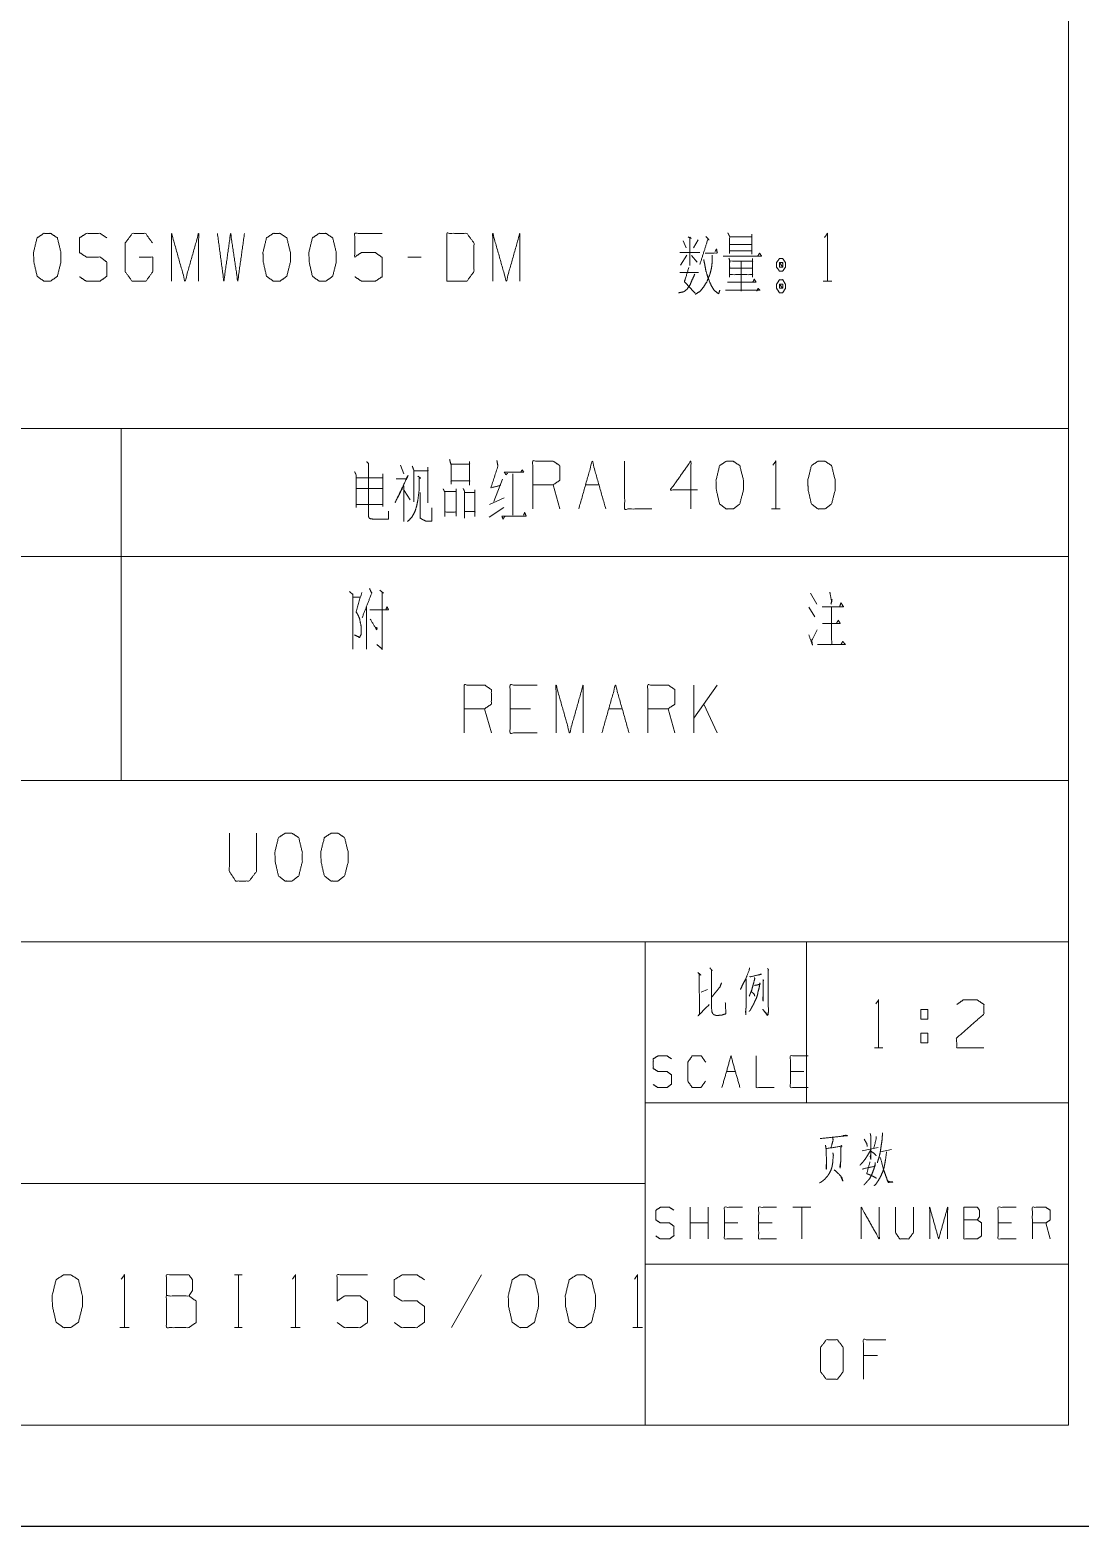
# Model space of a CAD drawing. Header units: millimetres. Extents: x 2210 to 79821, y -19430 to 2344.
# Drawn here: x 4949.9 to 5002, y 1492.8 to 1567.1 of the extents above; entities that cross this region are included whole.
import ezdxf

# ---------------------------------------------------------------- set-up
doc = ezdxf.new("R2010")
doc.units = ezdxf.units.MM
doc.layers.add('101', color=7, linetype='Continuous', true_color=0xffffff)

msp = doc.modelspace()

# ---------------------------------------------------------------- linework, layer by layer
msp.add_line((2209.782, 1492.822), (13049.157, 1492.822))
at = {"layer": '101', "color": 133, "linetype": 'Continuous', "lineweight": 18}
for p, q in [((5001.467, 1497.822), (5001.467, 1784.822)), ((4821.467, 1529.822), (5001.467, 1529.822)), ((4821.467, 1521.822), (5001.467, 1521.822)), ((4980.467, 1521.822), (4980.467, 1497.822)), ((4988.467, 1521.822), (4988.467, 1513.822)), ((4980.467, 1513.822), (5001.467, 1513.822)), ((4871.467, 1509.822), (4980.467, 1509.822)), ((4980.467, 1505.822), (5001.467, 1505.822)), ((4611.467, 1497.822), (5001.467, 1497.822)), ((4821.467, 1497.822), (5001.467, 1497.822)), ((4586.467, 1492.822), (5006.467, 1492.822))]:
    msp.add_line(p, q, dxfattribs=at)
at = {"layer": '101', "color": 72, "linetype": 'Continuous', "lineweight": 18}
for p, q in [((4982.35, 1556.601), (4982.509, 1556.251)), ((4983.092, 1556.651), (4982.862, 1556.251)), ((4969.363, 1555.801), (4968.691, 1555.801)), ((4982.544, 1555.901), (4982.226, 1555.401)), ((4982.774, 1555.876), (4983.057, 1555.551)), ((4982.191, 1555.026), (4983.11, 1555.026)), ((4989.303, 1554.601), (4989.727, 1554.601)), ((4924.467, 1547.284), (4954.467, 1547.284)), ((4954.467, 1547.284), (4954.467, 1540.934)), ((4954.467, 1547.284), (5001.467, 1547.284)), ((5001.467, 1547.284), (5001.467, 1540.934)), ((4968.332, 1545.472), (4968.492, 1545.047)), ((4966.144, 1544.847), (4967.417, 1544.847)), ((4967.452, 1545.047), (4967.452, 1543.422)), ((4973.398, 1544.772), (4972.956, 1543.672)), ((4973.911, 1545.047), (4973.911, 1542.997)), ((4976.24, 1543.297), (4975.904, 1544.497)), ((4977.509, 1544.497), (4978.181, 1544.497)), ((4966.144, 1544.322), (4967.417, 1544.322)), ((4968.509, 1544.222), (4968.81, 1543.747)), ((4972.744, 1543.522), (4973.469, 1543.847)), ((4966.162, 1543.522), (4967.417, 1543.522)), ((4972.726, 1542.897), (4973.451, 1543.372)), ((4986.739, 1543.297), (4987.163, 1543.297)), ((4924.467, 1540.934), (4954.467, 1540.934)), ((4954.467, 1540.934), (4954.467, 1529.822)), ((4954.467, 1540.934), (5001.467, 1540.934)), ((5001.467, 1540.934), (5001.467, 1529.822)), ((4967.311, 1539.272), (4967.488, 1539.122)), ((4965.985, 1538.922), (4966.339, 1538.922)), ((4988.679, 1539.122), (4988.98, 1538.572)), ((4966.639, 1538.422), (4966.639, 1536.347)), ((4988.591, 1538.422), (4988.891, 1537.947)), ((4984.045, 1534.559), (4982.878, 1532.909)), ((4982.878, 1532.184), (4982.878, 1534.559)), ((4972.839, 1532.184), (4972.503, 1533.384)), ((4974.78, 1533.384), (4973.772, 1533.384)), ((4978.661, 1533.384), (4979.333, 1533.384)), ((4981.945, 1532.184), (4981.609, 1533.384)), ((4984.045, 1532.184), (4983.373, 1533.609)), ((4924.467, 1529.822), (4954.467, 1529.822)), ((4954.467, 1529.822), (5001.467, 1529.822)), ((4983.246, 1519.319), (4983.568, 1519.443)), ((4994.152, 1517.285), (4994.488, 1517.285)), ((4994.152, 1517.285), (4994.152, 1516.81)), ((4991.84, 1516.56), (4992.264, 1516.56)), ((4984.504, 1515.379), (4984.948, 1515.379)), ((4988.343, 1515.379), (4987.676, 1515.379)), ((4991.244, 1511.451), (4992.034, 1511.616)), ((4992.151, 1511.389), (4992.693, 1511.513)), ((4982.706, 1507.071), (4982.706, 1508.644)), ((4983.596, 1507.071), (4983.596, 1508.644)), ((4988.687, 1508.644), (4987.798, 1508.644)), ((4988.243, 1508.644), (4988.243, 1507.071)), ((4983.596, 1507.865), (4982.706, 1507.865)), ((4985.071, 1507.865), (4984.403, 1507.865)), ((4986.768, 1507.865), (4986.1, 1507.865)), ((4998.648, 1507.865), (4997.981, 1507.865)), ((5000.568, 1507.071), (5000.346, 1507.865)), ((4960.1, 1505.291), (4960.47, 1505.291)), ((4960.295, 1505.291), (4960.295, 1502.669)), ((4972.351, 1505.291), (4970.868, 1502.669)), ((4954.403, 1502.669), (4954.872, 1502.669)), ((4960.1, 1502.669), (4960.47, 1502.669)), ((4962.889, 1502.669), (4963.358, 1502.669)), ((4979.861, 1502.669), (4980.33, 1502.669)), ((4991.99, 1501.285), (4991.302, 1501.285))]:
    msp.add_line(p, q, dxfattribs=at)
for points, knots in [([(4970.632, 1554.601), (4971.621, 1554.601), (4971.975, 1555.076), (4971.975, 1556.501), (4971.621, 1556.976), (4970.632, 1556.976), (4970.632, 1554.601)], [0, 0, 0.142134, 0.22716, 0.43179, 0.516817, 0.65895, 1, 1]), ([(4950.974, 1554.601), (4951.31, 1554.851), (4951.487, 1555.551), (4951.487, 1556.026), (4951.31, 1556.751), (4950.974, 1556.976), (4950.638, 1556.976), (4950.302, 1556.751), (4950.126, 1556.026), (4950.143, 1555.551), (4950.302, 1554.851), (4950.638, 1554.601), (4950.974, 1554.601)], [0, 0, 0.067524, 0.18397, 0.260583, 0.380943, 0.446139, 0.500302, 0.565504, 0.685863, 0.762529, 0.878308, 0.945837, 1, 1]), ([(4952.402, 1554.826), (4952.738, 1554.601), (4953.427, 1554.601), (4953.763, 1554.851), (4953.763, 1555.551), (4953.427, 1555.801), (4952.756, 1555.801), (4952.402, 1556.026), (4952.402, 1556.751), (4952.756, 1556.976), (4953.427, 1556.976), (4953.763, 1556.751)], [0, 0, 0.068035, 0.184054, 0.254518, 0.372335, 0.442798, 0.555847, 0.62637, 0.748394, 0.818917, 0.931965, 1, 1]), ([(4955.368, 1555.801), (4956.04, 1555.801), (4956.04, 1555.076), (4955.704, 1554.601), (4955.014, 1554.601), (4954.679, 1555.076), (4954.679, 1556.501), (4955.032, 1556.976), (4955.686, 1556.976), (4956.022, 1556.501)], [0, 0, 0.103298, 0.214797, 0.304261, 0.41028, 0.499743, 0.718898, 0.80996, 0.910536, 1, 1]), ([(4956.973, 1554.601), (4956.973, 1556.976), (4957.644, 1554.601), (4958.316, 1556.976), (4958.316, 1554.601)], [0, 0, 0.245192, 0.500001, 0.754808, 1, 1]), ([(4959.249, 1556.976), (4959.567, 1554.601), (4959.903, 1556.976), (4960.257, 1554.601), (4960.593, 1556.976)], [0, 0, 0.249746, 0.499742, 0.750003, 1, 1]), ([(4962.356, 1554.601), (4962.692, 1554.851), (4962.869, 1555.551), (4962.869, 1556.026), (4962.692, 1556.751), (4962.356, 1556.976), (4962.021, 1556.976), (4961.685, 1556.751), (4961.508, 1556.026), (4961.526, 1555.551), (4961.685, 1554.851), (4962.021, 1554.601), (4962.356, 1554.601)], [0, 0, 0.067524, 0.18397, 0.260583, 0.380943, 0.446139, 0.500302, 0.565504, 0.685863, 0.762529, 0.878308, 0.945837, 1, 1]), ([(4964.633, 1554.601), (4964.969, 1554.851), (4965.146, 1555.551), (4965.146, 1556.026), (4964.969, 1556.751), (4964.633, 1556.976), (4964.297, 1556.976), (4963.961, 1556.751), (4963.785, 1556.026), (4963.802, 1555.551), (4963.961, 1554.851), (4964.297, 1554.601), (4964.633, 1554.601)], [0, 0, 0.067524, 0.183969, 0.260581, 0.38094, 0.446136, 0.500306, 0.565502, 0.68586, 0.762526, 0.878306, 0.94583, 1, 1]), ([(4966.061, 1554.826), (4966.397, 1554.601), (4967.086, 1554.601), (4967.422, 1554.826), (4967.422, 1555.776), (4967.086, 1556.026), (4966.397, 1556.026), (4966.061, 1555.801), (4966.061, 1556.976), (4967.422, 1556.976)], [0, 0, 0.062226, 0.168346, 0.230572, 0.376815, 0.441263, 0.547383, 0.60961, 0.790489, 1, 1]), ([(4972.908, 1554.601), (4972.908, 1556.976), (4973.58, 1554.601), (4974.251, 1556.976), (4974.251, 1554.601)], [0, 0, 0.245192, 0.499999, 0.754808, 1, 1]), ([(4982.597, 1556.801), (4982.756, 1556.726), (4982.686, 1556.776), (4982.686, 1555.376), (4982.686, 1556.026), (4982.191, 1556.026), (4983.181, 1556.026)], [0, 0, 0.046316, 0.069128, 0.437818, 0.608996, 0.739327, 1, 1]), ([(4983.481, 1556.826), (4983.64, 1556.651), (4983.587, 1556.701), (4983.181, 1555.426)], [0, 0, 0.14354, 0.187781, 1, 1]), ([(4984.573, 1557.001), (4984.662, 1556.826), (4984.662, 1555.976), (4984.662, 1556.101), (4985.758, 1556.101), (4985.758, 1555.951), (4985.758, 1556.926), (4985.758, 1556.801), (4984.662, 1556.801), (4985.758, 1556.801), (4985.758, 1556.426), (4984.662, 1556.426)], [0, 0, 0.027308, 0.145703, 0.163114, 0.31575, 0.336643, 0.472449, 0.48986, 0.642495, 0.795131, 0.847364, 1, 1]), ([(4989.374, 1556.776), (4989.515, 1556.976), (4989.515, 1554.601)], [0, 0, 0.093488, 1, 1]), ([(4983.799, 1555.901), (4983.799, 1555.601), (4983.764, 1555.276), (4983.676, 1554.926), (4983.534, 1554.576), (4983.375, 1554.326), (4983.198, 1554.101), (4982.951, 1553.951)], [0, 0, 0.134099, 0.280229, 0.441583, 0.610322, 0.742766, 0.870666, 1, 1]), ([(4983.375, 1555.676), (4983.428, 1555.426), (4983.481, 1555.126), (4983.587, 1554.776), (4983.729, 1554.426), (4983.888, 1554.151), (4984.117, 1553.976), (4984.17, 1554.151)], [0, 0, 0.122113, 0.267685, 0.442433, 0.622804, 0.77461, 0.912622, 1, 1]), ([(4983.446, 1556.001), (4984.047, 1556.001), (4984.011, 1556.201), (4983.941, 1556.076)], [0, 0, 0.63414, 0.848459, 1, 1]), ([(4984.344, 1555.851), (4986.235, 1555.851), (4986.146, 1556.001), (4986.058, 1555.851)], [0, 0, 0.844518, 0.922264, 1, 1]), ([(4984.626, 1555.751), (4984.662, 1555.626), (4984.662, 1554.801), (4984.662, 1554.926), (4985.793, 1554.926), (4985.793, 1554.801), (4985.793, 1555.726), (4985.793, 1555.601), (4984.662, 1555.601), (4984.662, 1555.251), (4985.793, 1555.251), (4985.227, 1555.251), (4985.227, 1555.601), (4985.227, 1554.101), (4985.227, 1554.551), (4984.556, 1554.551), (4985.97, 1554.551), (4985.881, 1554.701), (4985.811, 1554.551)], [0, 0, 0.011506, 0.084583, 0.095655, 0.195851, 0.206924, 0.288858, 0.29993, 0.400126, 0.431128, 0.531325, 0.581423, 0.612426, 0.745292, 0.785152, 0.844643, 0.969891, 0.985312, 1, 1]), ([(4987.292, 1555.726), (4987.133, 1555.726), (4986.991, 1555.526), (4986.991, 1555.301), (4987.133, 1555.101), (4987.292, 1555.101), (4987.433, 1555.301), (4987.433, 1555.526), (4987.292, 1555.726)], [0, 0, 0.091011, 0.231136, 0.359862, 0.499986, 0.590997, 0.731136, 0.859862, 1, 1]), ([(4982.933, 1554.951), (4982.792, 1554.651), (4982.703, 1554.426), (4982.544, 1554.201), (4982.385, 1554.076), (4982.12, 1554.026)], [0, 0, 0.251046, 0.434035, 0.642626, 0.795774, 1, 1]), ([(4982.633, 1555.276), (4982.421, 1554.576), (4982.951, 1554.001)], [0, 0, 0.483234, 1, 1]), ([(4987.133, 1555.301), (4987.292, 1555.301), (4987.133, 1555.526), (4987.133, 1555.301)], [0, 0, 0.241161, 0.658901, 1, 1]), ([(4987.292, 1555.301), (4987.292, 1555.526), (4987.133, 1555.526)], [0, 0, 0.585819, 1, 1]), ([(4984.45, 1554.151), (4986.164, 1554.151), (4986.076, 1554.251), (4986.005, 1554.101)], [0, 0, 0.851381, 0.917655, 1, 1]), ([(4987.433, 1554.451), (4987.292, 1554.676), (4987.133, 1554.676), (4986.991, 1554.451), (4986.991, 1554.251), (4987.133, 1554.026), (4987.292, 1554.026), (4987.433, 1554.251), (4987.433, 1554.451)], [0, 0, 0.149208, 0.238521, 0.387716, 0.500002, 0.649195, 0.738509, 0.887714, 1, 1]), ([(4987.133, 1554.451), (4987.133, 1554.251), (4987.292, 1554.251)], [0, 0, 0.556976, 1, 1]), ([(4987.292, 1554.451), (4987.133, 1554.451), (4987.292, 1554.251), (4987.292, 1554.451)], [0, 0, 0.258824, 0.674604, 1, 1]), ([(4966.056, 1545.147), (4966.127, 1544.997), (4966.127, 1543.372)], [0, 0, 0.092597, 1, 1]), ([(4966.657, 1545.647), (4966.745, 1545.547), (4966.745, 1542.922), (4966.798, 1542.822), (4966.957, 1542.797), (4967.735, 1542.797), (4967.735, 1543.197)], [0, 0, 0.031698, 0.655157, 0.682037, 0.720284, 0.904996, 1, 1]), ([(4968.916, 1545.422), (4968.986, 1545.247), (4968.986, 1543.647)], [0, 0, 0.105514, 1, 1]), ([(4968.986, 1545.197), (4969.693, 1545.197), (4969.693, 1545.372), (4969.693, 1543.597)], [0, 0, 0.266094, 0.331958, 1, 1]), ([(4970.768, 1545.747), (4970.839, 1545.497), (4970.839, 1544.522), (4970.839, 1544.697), (4971.758, 1544.697), (4971.758, 1544.472), (4971.758, 1545.647), (4971.758, 1545.522), (4970.839, 1545.522)], [0, 0, 0.054432, 0.258706, 0.29537, 0.487932, 0.535072, 0.781249, 0.807438, 1, 1]), ([(4973.115, 1545.697), (4973.168, 1545.422), (4972.815, 1544.347), (4973.31, 1544.472)], [0, 0, 0.145701, 0.734427, 1, 1]), ([(4973.645, 1545.072), (4973.557, 1544.997), (4973.486, 1545.122), (4974.441, 1545.122), (4974.37, 1545.247), (4974.299, 1545.122)], [0, 0, 0.077218, 0.17288, 0.808676, 0.904338, 1, 1]), ([(4974.897, 1543.297), (4974.897, 1545.672), (4975.904, 1545.672), (4976.24, 1545.447), (4976.24, 1544.722), (4975.904, 1544.497), (4974.897, 1544.497)], [0, 0, 0.400951, 0.571036, 0.639278, 0.761673, 0.829915, 1, 1]), ([(4977.173, 1543.297), (4977.845, 1545.672), (4978.517, 1543.297)], [0, 0, 0.499999, 1, 1]), ([(4979.45, 1545.672), (4979.45, 1543.297), (4980.793, 1543.297)], [0, 0, 0.638733, 1, 1]), ([(4983.069, 1544.247), (4981.726, 1544.247), (4982.734, 1545.672), (4982.734, 1543.297)], [0, 0, 0.245869, 0.565295, 1, 1]), ([(4984.833, 1543.297), (4985.169, 1543.547), (4985.346, 1544.247), (4985.346, 1544.722), (4985.169, 1545.447), (4984.833, 1545.672), (4984.498, 1545.672), (4984.162, 1545.447), (4983.985, 1544.722), (4984.003, 1544.247), (4984.162, 1543.547), (4984.498, 1543.297), (4984.833, 1543.297)], [0, 0, 0.067524, 0.18397, 0.260582, 0.380942, 0.446139, 0.500302, 0.565504, 0.685862, 0.762527, 0.878308, 0.945837, 1, 1]), ([(4986.809, 1545.472), (4986.951, 1545.672), (4986.951, 1543.297)], [0, 0, 0.093495, 1, 1]), ([(4989.386, 1543.297), (4989.722, 1543.547), (4989.899, 1544.247), (4989.899, 1544.722), (4989.722, 1545.447), (4989.386, 1545.672), (4989.051, 1545.672), (4988.715, 1545.447), (4988.538, 1544.722), (4988.556, 1544.247), (4988.715, 1543.547), (4989.051, 1543.297), (4989.386, 1543.297)], [0, 0, 0.067525, 0.183972, 0.260585, 0.380946, 0.446143, 0.500306, 0.565503, 0.685864, 0.76253, 0.878312, 0.945837, 1, 1]), ([(4968.12, 1544.797), (4968.615, 1544.797), (4968.704, 1544.947), (4968.067, 1543.622), (4968.492, 1544.447), (4968.492, 1542.672)], [0, 0, 0.102218, 0.138179, 0.441776, 0.633382, 1, 1]), ([(4969.199, 1544.922), (4969.34, 1544.822), (4969.252, 1544.822), (4969.252, 1544.197), (4969.199, 1543.772), (4969.145, 1543.497), (4969.057, 1543.197), (4968.916, 1542.922), (4968.686, 1542.672)], [0, 0, 0.067741, 0.102315, 0.346795, 0.514328, 0.623882, 0.746214, 0.867178, 1, 1]), ([(4969.305, 1544.122), (4969.305, 1542.847), (4969.428, 1542.772), (4969.587, 1542.697), (4969.888, 1542.697), (4969.888, 1543.347)], [0, 0, 0.500781, 0.55761, 0.626688, 0.744702, 1, 1]), ([(4970.45, 1544.297), (4970.538, 1544.122), (4970.538, 1542.922), (4970.538, 1543.147), (4971.086, 1543.147), (4971.086, 1542.947), (4971.086, 1544.297), (4971.086, 1544.172), (4970.538, 1544.172)], [0, 0, 0.044639, 0.317869, 0.369099, 0.493859, 0.539397, 0.84678, 0.87524, 1, 1]), ([(4971.44, 1544.322), (4971.51, 1544.172), (4971.51, 1542.847), (4971.51, 1543.172), (4972.023, 1543.172), (4972.023, 1542.922), (4972.023, 1544.247), (4972.023, 1544.122), (4971.528, 1544.122)], [0, 0, 0.036663, 0.329593, 0.401444, 0.514757, 0.570026, 0.862955, 0.89059, 1, 1]), ([(4973.504, 1542.922), (4973.416, 1542.797), (4973.363, 1542.947), (4974.565, 1542.947), (4974.494, 1543.122), (4974.441, 1542.997)], [0, 0, 0.083253, 0.169787, 0.823494, 0.926146, 1, 1]), ([(4966.798, 1539.347), (4966.904, 1539.122), (4966.427, 1537.897)], [0, 0, 0.159107, 1, 1]), ([(4965.809, 1539.197), (4965.968, 1539.047), (4965.968, 1536.347)], [0, 0, 0.074914, 1, 1]), ([(4966.409, 1539.147), (4966.127, 1538.197), (4966.233, 1538.022), (4966.303, 1537.847), (4966.374, 1537.497), (4966.374, 1537.072), (4966.303, 1536.922), (4966.056, 1537.047)], [0, 0, 0.379822, 0.458229, 0.530553, 0.667378, 0.830233, 0.893776, 1, 1]), ([(4967.417, 1539.172), (4967.417, 1536.347), (4967.152, 1536.572)], [0, 0, 0.890401, 1, 1]), ([(4989.245, 1538.447), (4990.305, 1538.447), (4990.182, 1538.647), (4990.129, 1538.472)], [0, 0, 0.717261, 0.876328, 1, 1]), ([(4989.634, 1539.172), (4989.722, 1538.697), (4989.74, 1538.797), (4989.687, 1538.572)], [0, 0, 0.592181, 0.716658, 1, 1]), ([(4966.816, 1538.297), (4967.735, 1538.297), (4967.664, 1538.447), (4967.611, 1538.322)], [0, 0, 0.752923, 0.888763, 1, 1]), ([(4966.834, 1537.822), (4967.152, 1537.297), (4967.17, 1537.397), (4967.081, 1537.422)], [0, 0, 0.760418, 0.886215, 1, 1]), ([(4989.722, 1538.422), (4989.722, 1536.572), (4989.015, 1536.572), (4990.411, 1536.572), (4990.27, 1536.722), (4990.182, 1536.572)], [0, 0, 0.426906, 0.590047, 0.912256, 0.959823, 1, 1]), ([(4989.263, 1537.622), (4990.146, 1537.622), (4990.058, 1537.772), (4989.97, 1537.647)], [0, 0, 0.729813, 0.873574, 1, 1]), ([(4988.591, 1537.047), (4988.768, 1536.547), (4988.732, 1536.772), (4988.997, 1537.297)], [0, 0, 0.39393, 0.563113, 1, 1]), ([(4971.496, 1532.184), (4971.496, 1534.559), (4972.503, 1534.559), (4972.839, 1534.334), (4972.839, 1533.609), (4972.503, 1533.384), (4971.496, 1533.384)], [0, 0, 0.400952, 0.571031, 0.639278, 0.761674, 0.829922, 1, 1]), ([(4975.116, 1532.184), (4973.772, 1532.184), (4973.772, 1534.559), (4975.116, 1534.559)], [0, 0, 0.26539, 0.73461, 1, 1]), ([(4976.049, 1532.184), (4976.049, 1534.559), (4976.721, 1532.184), (4977.392, 1534.559), (4977.392, 1532.184)], [0, 0, 0.245192, 0.499999, 0.754808, 1, 1]), ([(4980.602, 1532.184), (4980.602, 1534.559), (4981.609, 1534.559), (4981.945, 1534.334), (4981.945, 1533.609), (4981.609, 1533.384), (4980.602, 1533.384)], [0, 0, 0.400951, 0.571036, 0.639278, 0.761673, 0.829915, 1, 1]), ([(4959.841, 1527.21), (4959.841, 1525.31), (4960.159, 1524.835), (4960.831, 1524.835), (4961.184, 1525.31), (4961.184, 1527.21)], [0, 0, 0.337149, 0.438597, 0.557783, 0.662851, 1, 1]), ([(4962.948, 1524.835), (4963.284, 1525.085), (4963.461, 1525.785), (4963.461, 1526.26), (4963.284, 1526.985), (4962.948, 1527.21), (4962.612, 1527.21), (4962.276, 1526.985), (4962.1, 1526.26), (4962.117, 1525.785), (4962.276, 1525.085), (4962.612, 1524.835), (4962.948, 1524.835)], [0, 0, 0.06753, 0.183975, 0.260587, 0.380946, 0.446148, 0.500311, 0.565508, 0.685866, 0.762531, 0.878313, 0.945837, 1, 1]), ([(4965.224, 1524.835), (4965.56, 1525.085), (4965.737, 1525.785), (4965.737, 1526.26), (4965.56, 1526.985), (4965.224, 1527.21), (4964.889, 1527.21), (4964.553, 1526.985), (4964.376, 1526.26), (4964.394, 1525.785), (4964.553, 1525.085), (4964.889, 1524.835), (4965.224, 1524.835)], [0, 0, 0.067525, 0.183972, 0.260585, 0.380946, 0.446143, 0.500306, 0.565503, 0.685864, 0.76253, 0.878312, 0.945837, 1, 1]), ([(4983.085, 1520.292), (4983.231, 1520.167), (4983.143, 1520.209), (4983.173, 1518.222), (4983.085, 1518.139), (4983.641, 1518.698)], [0, 0, 0.060255, 0.090729, 0.71461, 0.752496, 1, 1]), ([(4983.685, 1520.519), (4983.802, 1520.374), (4983.758, 1520.416), (4983.758, 1519.546), (4983.758, 1518.863), (4983.758, 1518.76), (4983.773, 1518.366), (4983.817, 1518.263), (4983.875, 1518.201), (4984.007, 1518.159), (4984.27, 1518.18), (4984.461, 1518.242), (4984.475, 1518.263), (4984.446, 1518.801)], [0, 0, 0.050887, 0.067371, 0.30486, 0.491459, 0.519732, 0.627242, 0.657953, 0.681265, 0.71898, 0.791172, 0.845841, 0.852765, 1, 1]), ([(4985.645, 1520.519), (4985.631, 1520.416), (4985.455, 1519.96), (4985.309, 1519.691), (4985.192, 1519.443)], [0, 0, 0.089072, 0.504979, 0.766001, 1, 1]), ([(4985.485, 1519.96), (4985.47, 1518.201), (4985.455, 1518.325), (4985.455, 1518.346), (4985.47, 1518.532)], [0, 0, 0.841012, 0.900786, 0.910681, 1, 1]), ([(4985.894, 1520.043), (4985.909, 1520.002), (4985.836, 1519.712), (4985.763, 1519.443), (4985.689, 1519.257), (4985.631, 1519.112)], [0, 0, 0.044891, 0.350478, 0.63559, 0.840224, 1, 1]), ([(4985.66, 1520.105), (4985.689, 1520.085), (4985.719, 1520.085), (4986.231, 1520.209), (4986.187, 1520.209), (4986.114, 1520.167)], [0, 0, 0.049781, 0.090425, 0.822292, 0.883256, 1, 1]), ([(4986.538, 1520.499), (4986.597, 1520.416), (4986.567, 1520.395), (4986.582, 1518.346), (4986.582, 1518.325), (4986.567, 1518.201), (4986.538, 1518.159), (4986.304, 1518.47), (4986.538, 1518.18), (4986.567, 1518.263)], [0, 0, 0.031372, 0.042462, 0.676473, 0.682877, 0.721567, 0.737252, 0.857566, 0.97283, 1, 1]), ([(4986.319, 1519.94), (4986.348, 1519.898), (4986.319, 1519.878), (4986.319, 1518.884), (4986.304, 1518.987), (4986.319, 1519.112)], [0, 0, 0.038712, 0.066084, 0.824707, 0.904517, 1, 1]), ([(4983.758, 1519.05), (4984.183, 1519.588), (4984.256, 1519.774)], [0, 0, 0.77398, 1, 1]), ([(4985.894, 1519.65), (4986.187, 1519.712), (4986.158, 1519.774), (4986.128, 1519.546), (4986.07, 1519.339), (4986.041, 1519.174), (4985.982, 1519.008), (4985.909, 1518.863), (4985.836, 1518.698), (4985.763, 1518.573), (4985.689, 1518.429), (4985.631, 1518.366)], [0, 0, 0.158182, 0.194476, 0.315843, 0.429568, 0.518472, 0.611327, 0.697145, 0.792857, 0.869066, 0.954883, 1, 1]), ([(4985.748, 1519.339), (4985.88, 1519.215), (4985.909, 1519.112)], [0, 0, 0.6273, 1, 1]), ([(4991.911, 1518.735), (4992.052, 1518.935), (4992.052, 1516.56)], [0, 0, 0.093487, 1, 1]), ([(4994.152, 1517.985), (4994.152, 1518.46), (4994.488, 1518.46), (4994.488, 1517.985), (4994.152, 1517.985)], [0, 0, 0.292916, 0.5, 0.792916, 1, 1]), ([(4995.934, 1518.71), (4996.252, 1518.935), (4996.941, 1518.935), (4997.277, 1518.71), (4997.277, 1518.235), (4995.916, 1517.035), (4995.934, 1516.56), (4997.277, 1516.56)], [0, 0, 0.069688, 0.192972, 0.265273, 0.350226, 0.674741, 0.759753, 1, 1]), ([(4994.488, 1517.285), (4994.488, 1516.81), (4994.152, 1516.81)], [0, 0, 0.585831, 1, 1]), ([(4988.565, 1514.585), (4987.676, 1514.585), (4987.676, 1516.158), (4988.565, 1516.158)], [0, 0, 0.265388, 0.734612, 1, 1]), ([(4980.875, 1514.734), (4981.097, 1514.585), (4981.554, 1514.585), (4981.776, 1514.75), (4981.776, 1515.214), (4981.554, 1515.379), (4981.109, 1515.379), (4980.875, 1515.529), (4980.875, 1516.009), (4981.109, 1516.158), (4981.554, 1516.158), (4981.776, 1516.009)], [0, 0, 0.068029, 0.184052, 0.254519, 0.372336, 0.442804, 0.555843, 0.62637, 0.748396, 0.818923, 0.931962, 1, 1]), ([(4983.462, 1514.899), (4983.239, 1514.585), (4982.806, 1514.585), (4982.584, 1514.899), (4982.584, 1515.843), (4982.806, 1516.158), (4983.251, 1516.158), (4983.474, 1515.843)], [0, 0, 0.114571, 0.243364, 0.357935, 0.638587, 0.753157, 0.885429, 1, 1]), ([(4984.281, 1514.585), (4984.726, 1516.158), (4985.171, 1514.585)], [0, 0, 0.499998, 1, 1]), ([(4985.978, 1516.158), (4985.978, 1514.585), (4986.868, 1514.585)], [0, 0, 0.638737, 1, 1]), ([(4989.151, 1512.051), (4990.498, 1512.196), (4990.439, 1512.217), (4990.293, 1512.196)], [0, 0, 0.865805, 0.905503, 1, 1]), ([(4989.766, 1512.113), (4989.795, 1511.989), (4989.693, 1511.596)], [0, 0, 0.238945, 1, 1]), ([(4991.331, 1512.03), (4991.463, 1511.803), (4991.492, 1511.658)], [0, 0, 0.640218, 1, 1]), ([(4991.639, 1512.299), (4991.668, 1512.155), (4991.668, 1511.016), (4991.639, 1511.161), (4991.668, 1511.285)], [0, 0, 0.094654, 0.823642, 0.918295, 1, 1]), ([(4991.931, 1512.155), (4991.931, 1512.051), (4991.814, 1511.575)], [0, 0, 0.174306, 1, 1]), ([(4992.239, 1512.341), (4992.239, 1512.217), (4992.224, 1511.989), (4992.18, 1511.699), (4992.136, 1511.389), (4992.078, 1511.14), (4992.005, 1510.913), (4991.99, 1510.85)], [0, 0, 0.081859, 0.232245, 0.425429, 0.632112, 0.800316, 0.957949, 1, 1]), ([(4989.781, 1511.347), (4989.81, 1511.223), (4989.795, 1511.182), (4989.781, 1510.892), (4989.737, 1510.643), (4989.693, 1510.499), (4989.62, 1510.354), (4989.532, 1510.209), (4989.386, 1510.043), (4989.239, 1509.919), (4989.122, 1509.857)], [0, 0, 0.073225, 0.098424, 0.26494, 0.409696, 0.496582, 0.589746, 0.686975, 0.813798, 0.923947, 1, 1]), ([(4989.415, 1511.72), (4989.444, 1511.554), (4989.459, 1511.12), (4989.459, 1510.54), (4989.444, 1510.623), (4989.444, 1510.768)], [0, 0, 0.119124, 0.427226, 0.837796, 0.897358, 1, 1]), ([(4989.444, 1511.554), (4990.234, 1511.678), (4990.19, 1511.72), (4990.176, 1511.368), (4990.176, 1510.995), (4990.161, 1510.768), (4990.147, 1510.581), (4990.132, 1510.664), (4990.161, 1510.85)], [0, 0, 0.351984, 0.378534, 0.533493, 0.697426, 0.797814, 0.880033, 0.917028, 1, 1]), ([(4991.653, 1511.471), (4991.522, 1511.244), (4991.39, 1511.037), (4991.258, 1510.871), (4991.127, 1510.726)], [0, 0, 0.287233, 0.555137, 0.786183, 1, 1]), ([(4991.668, 1511.43), (4991.844, 1511.306), (4991.931, 1511.202)], [0, 0, 0.613114, 1, 1]), ([(4992.444, 1511.389), (4992.4, 1511.037), (4992.356, 1510.788), (4992.312, 1510.581), (4992.253, 1510.395), (4992.136, 1510.147), (4992.034, 1509.96), (4991.917, 1509.795), (4991.829, 1509.712)], [0, 0, 0.194372, 0.332632, 0.448613, 0.555646, 0.70616, 0.822691, 0.933849, 1, 1]), ([(4992.122, 1511.12), (4992.151, 1511.078), (4992.297, 1510.499), (4992.4, 1510.229), (4992.502, 1509.94), (4992.532, 1509.878), (4992.751, 1509.898), (4992.532, 1509.919), (4992.458, 1510.043)], [0, 0, 0.026719, 0.341744, 0.493482, 0.655463, 0.691641, 0.807838, 0.924035, 1, 1]), ([(4989.854, 1510.499), (4990.059, 1510.312), (4990.176, 1510.188), (4990.234, 1510.105), (4990.278, 1509.94), (4990.19, 1510.147)], [0, 0, 0.292982, 0.473564, 0.580848, 0.762106, 1, 1]), ([(4991.244, 1510.54), (4991.873, 1510.685), (4991.888, 1510.871), (4991.888, 1510.788), (4991.814, 1510.54), (4991.712, 1510.271), (4991.61, 1510.064), (4991.492, 1509.94), (4991.39, 1509.815), (4991.317, 1509.753)], [0, 0, 0.304469, 0.392577, 0.431617, 0.55371, 0.68947, 0.798366, 0.878841, 0.95475, 1, 1]), ([(4991.624, 1510.892), (4991.463, 1510.312), (4991.566, 1510.271), (4991.683, 1510.229), (4991.8, 1510.167), (4991.946, 1510.085)], [0, 0, 0.529111, 0.626299, 0.735529, 0.852099, 1, 1]), ([(4980.997, 1507.22), (4981.22, 1507.071), (4981.676, 1507.071), (4981.899, 1507.236), (4981.899, 1507.7), (4981.676, 1507.865), (4981.231, 1507.865), (4980.997, 1508.015), (4980.997, 1508.495), (4981.231, 1508.644), (4981.676, 1508.644), (4981.899, 1508.495)], [0, 0, 0.068036, 0.184055, 0.25452, 0.372334, 0.442799, 0.555845, 0.626371, 0.748393, 0.818918, 0.931964, 1, 1]), ([(4985.293, 1507.071), (4984.403, 1507.071), (4984.403, 1508.644), (4985.293, 1508.644)], [0, 0, 0.265394, 0.734606, 1, 1]), ([(4986.99, 1507.071), (4986.1, 1507.071), (4986.1, 1508.644), (4986.99, 1508.644)], [0, 0, 0.265394, 0.734606, 1, 1]), ([(4991.192, 1507.071), (4991.192, 1508.644), (4992.082, 1507.071), (4992.082, 1508.644)], [0, 0, 0.317573, 0.682427, 1, 1]), ([(4992.889, 1508.644), (4992.889, 1507.385), (4993.1, 1507.071), (4993.545, 1507.071), (4993.779, 1507.385), (4993.779, 1508.644)], [0, 0, 0.337149, 0.438598, 0.557784, 0.662851, 1, 1]), ([(4994.587, 1507.071), (4994.587, 1508.644), (4995.031, 1507.071), (4995.476, 1508.644), (4995.476, 1507.071)], [0, 0, 0.245192, 0.5, 0.754808, 1, 1]), ([(4996.284, 1508.015), (4996.284, 1508.644), (4996.951, 1508.644), (4997.057, 1508.495), (4997.057, 1508.18), (4996.951, 1508.015), (4996.284, 1508.015), (4996.284, 1507.071), (4996.939, 1507.071), (4997.162, 1507.22), (4997.162, 1507.865), (4996.951, 1508.015)], [0, 0, 0.115916, 0.238849, 0.272472, 0.33043, 0.366587, 0.48952, 0.663395, 0.784172, 0.83349, 0.952457, 1, 1]), ([(4998.871, 1507.071), (4997.981, 1507.071), (4997.981, 1508.644), (4998.871, 1508.644)], [0, 0, 0.265394, 0.734606, 1, 1]), ([(4999.678, 1507.071), (4999.678, 1508.644), (5000.346, 1508.644), (5000.568, 1508.495), (5000.568, 1508.015), (5000.346, 1507.865), (4999.678, 1507.865)], [0, 0, 0.400946, 0.571033, 0.639276, 0.76167, 0.829914, 1, 1]), ([(4951.984, 1502.669), (4952.355, 1502.945), (4952.55, 1503.718), (4952.55, 1504.242), (4952.355, 1505.043), (4951.984, 1505.291), (4951.614, 1505.291), (4951.243, 1505.043), (4951.048, 1504.242), (4951.067, 1503.718), (4951.243, 1502.945), (4951.614, 1502.669), (4951.984, 1502.669)], [0, 0, 0.06753, 0.183974, 0.260586, 0.380945, 0.446147, 0.500311, 0.565508, 0.685867, 0.762531, 0.878311, 0.945836, 1, 1]), ([(4954.481, 1505.07), (4954.637, 1505.291), (4954.637, 1502.669)], [0, 0, 0.093489, 1, 1]), ([(4956.725, 1504.242), (4956.725, 1505.291), (4957.837, 1505.291), (4958.012, 1505.043), (4958.012, 1504.518), (4957.837, 1504.242), (4956.725, 1504.242), (4956.725, 1502.669), (4957.817, 1502.669), (4958.188, 1502.918), (4958.188, 1503.994), (4957.837, 1504.242)], [0, 0, 0.115917, 0.238847, 0.272469, 0.330428, 0.366584, 0.489513, 0.663389, 0.784162, 0.833485, 0.952453, 1, 1]), ([(4962.967, 1505.07), (4963.123, 1505.291), (4963.123, 1502.669)], [0, 0, 0.093489, 1, 1]), ([(4965.191, 1502.918), (4965.562, 1502.669), (4966.323, 1502.669), (4966.694, 1502.918), (4966.694, 1503.966), (4966.323, 1504.242), (4965.562, 1504.242), (4965.191, 1503.994), (4965.191, 1505.291), (4966.694, 1505.291)], [0, 0, 0.062228, 0.168343, 0.230571, 0.376816, 0.441265, 0.547381, 0.609609, 0.790491, 1, 1]), ([(4968.02, 1502.918), (4968.391, 1502.669), (4969.152, 1502.669), (4969.522, 1502.945), (4969.522, 1503.718), (4969.152, 1503.994), (4968.41, 1503.994), (4968.02, 1504.242), (4968.02, 1505.043), (4968.41, 1505.291), (4969.152, 1505.291), (4969.522, 1505.043)], [0, 0, 0.068036, 0.184054, 0.254519, 0.372335, 0.4428, 0.555843, 0.62637, 0.748394, 0.818921, 0.931964, 1, 1]), ([(4974.614, 1502.669), (4974.985, 1502.945), (4975.18, 1503.718), (4975.18, 1504.242), (4974.985, 1505.043), (4974.614, 1505.291), (4974.243, 1505.291), (4973.872, 1505.043), (4973.677, 1504.242), (4973.697, 1503.718), (4973.872, 1502.945), (4974.243, 1502.669), (4974.614, 1502.669)], [0, 0, 0.067525, 0.18397, 0.260581, 0.38094, 0.446137, 0.500301, 0.565503, 0.685862, 0.762526, 0.878306, 0.945836, 1, 1]), ([(4977.443, 1502.669), (4977.813, 1502.945), (4978.008, 1503.718), (4978.008, 1504.242), (4977.813, 1505.043), (4977.443, 1505.291), (4977.072, 1505.291), (4976.701, 1505.043), (4976.506, 1504.242), (4976.525, 1503.718), (4976.701, 1502.945), (4977.072, 1502.669), (4977.443, 1502.669)], [0, 0, 0.067525, 0.183971, 0.260584, 0.380944, 0.446141, 0.500306, 0.565504, 0.685864, 0.762529, 0.87831, 0.945835, 1, 1]), ([(4979.94, 1505.07), (4980.096, 1505.291), (4980.096, 1502.669)], [0, 0, 0.093489, 1, 1]), ([(4989.459, 1500.105), (4990.015, 1500.105), (4990.293, 1500.498), (4990.293, 1501.678), (4990.015, 1502.071), (4989.459, 1502.071), (4989.166, 1501.678), (4989.166, 1500.498), (4989.459, 1500.105)], [0, 0, 0.102683, 0.191619, 0.409477, 0.498413, 0.601096, 0.691619, 0.909477, 1, 1]), ([(4991.302, 1500.105), (4991.302, 1502.071), (4992.414, 1502.071)], [0, 0, 0.638735, 1, 1])]:
    msp.add_open_spline(points, degree=1, knots=knots, dxfattribs=at)
msp.add_open_spline([(4978.325, 1532.184), (4978.997, 1534.559), (4979.669, 1532.184)], degree=1, dxfattribs=at)

doc.saveas('drawing.dxf')
